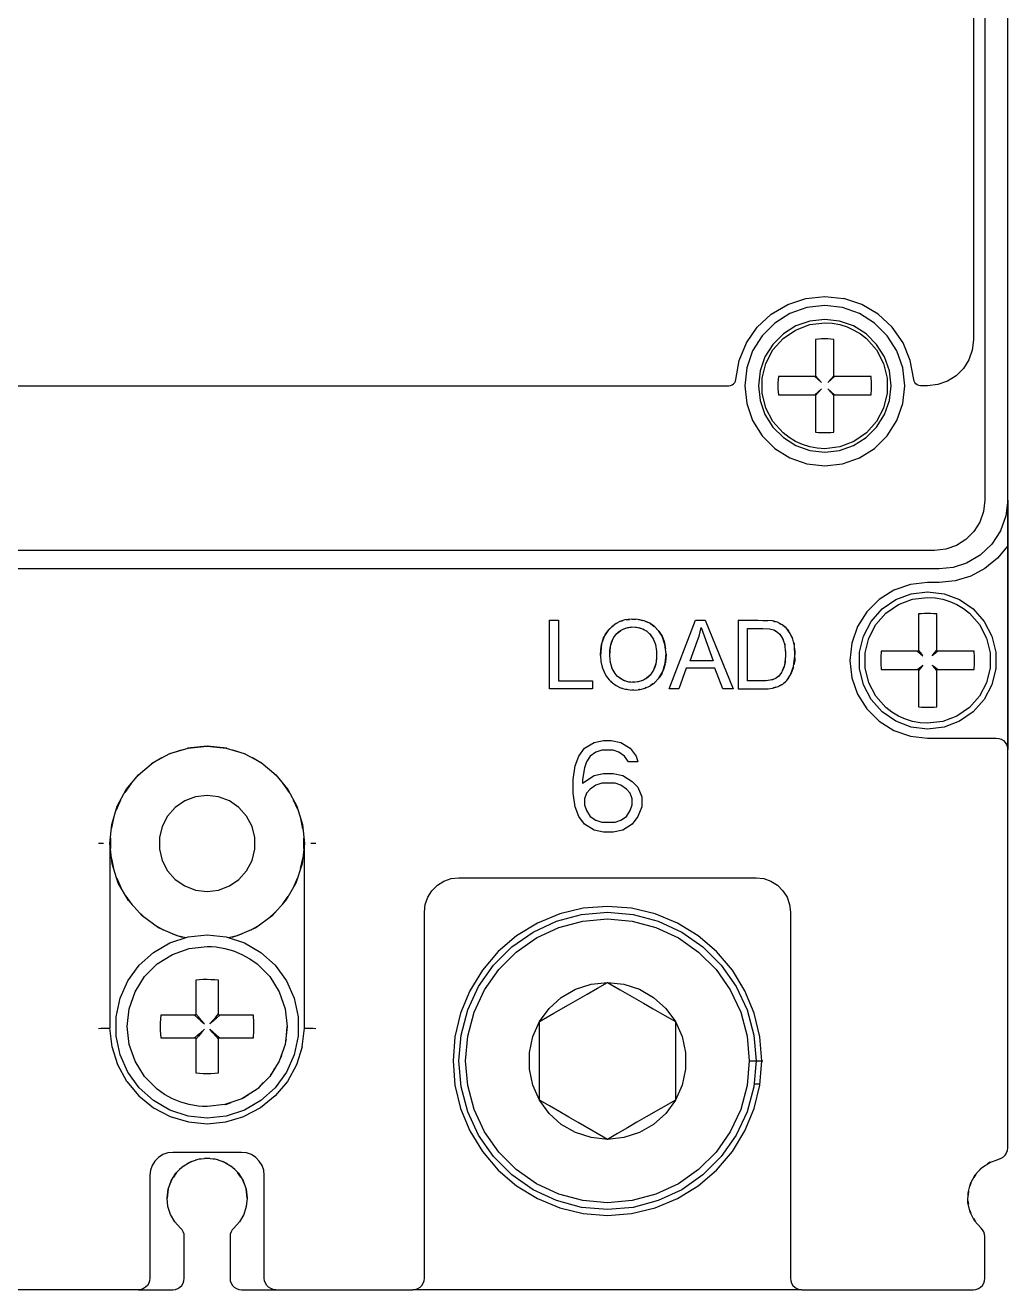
# Model space of a CAD drawing. Header units: millimetres. Extents: x 0 to 105, y 0 to 165.
# Drawn here: x 62 to 105, y 0 to 55.3 of the extents above; entities that cross this region are included whole.
import ezdxf

# ---------------------------------------------------------------- set-up
doc = ezdxf.new("R2010")
doc.units = ezdxf.units.MM

# ---------------------------------------------------------------- blocks, each defined once
blk = doc.blocks.new('CHINT_b974ec66d10159609c30dc3a7d5e4b52_FACE_0')
at = {"color": 141, "linetype": 'Continuous', "true_color": 0x40d9ff}
for p, q in [((97.829, 43.311), (97.829, 43.311)), ((98.62, 43.048), (98.62, 43.048)), ((99.337, 42.622), (99.337, 42.622)), ((99.947, 42.054), (99.947, 42.054)), ((100.423, 41.369), (100.423, 41.369)), ((100.742, 40.599), (100.742, 40.599)), ((100.905, 39.705), (100.905, 39.705)), ((100.937, 39.638), (100.937, 39.638)), ((100.985, 39.58), (100.985, 39.58)), ((101.046, 39.537), (101.046, 39.537)), ((101.115, 39.509), (101.115, 39.509)), ((87.907, 28.672), (88.089, 28.812)), ((88.129, 28.832), (88.284, 28.902)), ((88.342, 28.92), (88.532, 28.955)), ((88.554, 28.959), (88.769, 28.95)), ((88.827, 28.939), (88.987, 28.895)), ((89.043, 28.875), (89.126, 28.831)), ((89.206, 28.783), (89.265, 28.735)), ((93.618, 28.896), (94.592, 28.875)), ((94.762, 28.833), (94.832, 28.799)), ((94.883, 28.772), (94.967, 28.699)), ((87.638, 28.117), (87.717, 28.38)), ((87.769, 28.486), (87.797, 28.537)), ((89.349, 28.657), (89.396, 28.6)), ((89.477, 28.482), (89.511, 28.422)), ((89.598, 28.198), (89.602, 28.178)), ((95.028, 28.644), (95.072, 28.584)), ((95.15, 28.472), (95.181, 28.398)), ((95.234, 28.256), (95.251, 28.175)), ((87.603, 27.705), (87.636, 28.102)), ((89.648, 27.647), (89.626, 27.444)), ((89.641, 27.945), (89.648, 27.804)), ((95.282, 27.9), (95.287, 27.73)), ((87.642, 27.36), (87.626, 27.434)), ((87.722, 27.115), (87.693, 27.188)), ((89.613, 27.357), (89.536, 27.122)), ((95.216, 27.212), (95.144, 27.036)), ((95.275, 27.552), (95.235, 27.291)), ((87.366, 26.962), (87.366, 26.962)), ((87.883, 26.868), (87.836, 26.922)), ((87.94, 26.807), (87.927, 26.818)), ((88.19, 26.632), (88.048, 26.718)), ((88.352, 26.575), (88.206, 26.626)), ((88.518, 26.547), (88.399, 26.564)), ((88.698, 26.545), (88.601, 26.541)), ((88.881, 26.571), (88.81, 26.556)), ((89.052, 26.626), (89.006, 26.608)), ((89.17, 26.69), (89.112, 26.657)), ((89.364, 26.854), (89.208, 26.717)), ((89.51, 27.069), (89.477, 27.009)), ((94.458, 26.615), (94.34, 26.608)), ((94.733, 26.664), (94.668, 26.649)), ((94.882, 26.729), (94.833, 26.706)), ((94.994, 26.815), (94.895, 26.738)), ((95.117, 26.979), (95.106, 26.961)), ((68.021, 23.238), (67.572, 22.979)), ((68.87, 23.577), (68.323, 23.399)), ((71.677, 23.399), (71.13, 23.577)), ((72.428, 22.979), (71.979, 23.238)), ((67.289, 22.747), (66.921, 22.415)), ((73.079, 22.415), (72.711, 22.747)), ((66.682, 22.124), (66.397, 21.732)), ((73.603, 21.732), (73.318, 22.124)), ((66.217, 21.394), (66.022, 20.958)), ((73.978, 20.958), (73.783, 21.394)), ((65.91, 20.587), (65.811, 20.124)), ((74.189, 20.124), (74.09, 20.587)), ((65.467, 19.5), (65.25, 19.5)), ((65.75, 19.5), (65.75, 11.426)), ((65.773, 19.736), (65.773, 19.278)), ((74.227, 19.278), (74.227, 19.736)), ((74.25, 11.426), (74.25, 19.5)), ((74.75, 19.5), (74.533, 19.5)), ((65.82, 18.838), (65.912, 18.405)), ((74.088, 18.405), (74.18, 18.838)), ((66.049, 17.983), (66.229, 17.578)), ((73.771, 17.578), (73.951, 17.983)), ((66.45, 17.195), (66.711, 16.836)), ((73.289, 16.836), (73.55, 17.195)), ((67.007, 16.507), (67.336, 16.211)), ((72.664, 16.211), (72.993, 16.507)), ((67.695, 15.95), (68.078, 15.729)), ((68.483, 15.549), (68.905, 15.412)), ((71.095, 15.412), (71.517, 15.549)), ((71.922, 15.729), (72.305, 15.95)), ((65.75, 11.426), (65.75, 11.426)), ((73.457, 10.95), (73.5, 11.5)), ((74.25, 11.426), (74.25, 11.426)), ((73.457, 10.95), (73.426, 10.841)), ((73.438, 10.95), (73.457, 10.95)), ((93.7, 10), (94.288, 10)), ((66.095, 9.822), (66.095, 9.822)), ((73.905, 9.822), (73.905, 9.822)), ((73.508, 9.1), (73.508, 9.1)), ((93.913, 9), (94.171, 9)), ((72.979, 8.468), (72.979, 8.468)), ((67.662, 7.95), (67.662, 7.95)), ((71.609, 7.566), (71.609, 7.566)), ((69.316, 5.603), (69.113, 5.496)), ((69.707, 5.717), (69.486, 5.663)), ((70.113, 5.737), (69.887, 5.737)), ((70.514, 5.663), (70.293, 5.717)), ((70.887, 5.496), (70.684, 5.603)), ((104.226, 5.568), (104.111, 5.495)), ((68.665, 5.125), (68.526, 4.923)), ((68.963, 5.402), (68.787, 5.246)), ((71.213, 5.246), (71.037, 5.402)), ((71.474, 4.923), (71.335, 5.125)), ((103.604, 5.047), (103.513, 4.902)), ((103.885, 5.344), (103.771, 5.23)), ((68.44, 4.786), (68.344, 4.532)), ((71.656, 4.532), (71.56, 4.786)), ((103.4, 4.694), (103.342, 4.527)), ((68.299, 4.404), (68.25, 4)), ((71.75, 4), (71.701, 4.404)), ((103.262, 3.889), (103.278, 3.731)), ((103.284, 4.303), (103.264, 4.124)), ((68.289, 3.635), (68.289, 3.635)), ((71.711, 3.635), (71.711, 3.635)), ((103.336, 3.49), (103.383, 3.346)), ((68.402, 3.286), (68.402, 3.286)), ((68.587, 2.968), (68.587, 2.968)), ((71.413, 2.968), (71.413, 2.968)), ((71.598, 3.286), (71.598, 3.286)), ((103.506, 3.107), (103.571, 2.995)), ((68.833, 2.696), (68.833, 2.696)), ((68.904, 2.618), (68.904, 2.618)), ((68.956, 2.527), (68.956, 2.527)), ((68.989, 2.427), (68.989, 2.427)), ((71.011, 2.427), (71.011, 2.427)), ((71.044, 2.527), (71.044, 2.527)), ((71.096, 2.618), (71.096, 2.618)), ((103.989, 2.427), (103.989, 2.427)), ((96, 0), (79, 0))]:
    blk.add_line(p, q, dxfattribs=at)
for points in [[(104, 130.5), (104, 34.5), (103.945, 34.01), (103.782, 33.545), (103.52, 33.128), (103.172, 32.78), (102.755, 32.518), (102.29, 32.355), (101.8, 32.3), (3.2, 32.3), (2.71, 32.355), (2.245, 32.518), (1.828, 32.78), (1.48, 33.128), (1.218, 33.545), (1.055, 34.01)], [(105, 32.51), (105, 23.6), (105, 34.5), (105, 130.5)], [(74.115, 120.491), (74.189, 120.5), (101.5, 120.5), (101.945, 120.45), (102.368, 120.302), (102.747, 120.064), (103.064, 119.747), (103.302, 119.368), (103.45, 118.945), (103.5, 118.5), (103.5, 41.5), (103.45, 41.055), (103.302, 40.632), (103.064, 40.253), (102.747, 39.936), (102.368, 39.698), (101.945, 39.55), (101.5, 39.5), (101.189, 39.5), (101.115, 39.509)], [(12.189, 39.5), (92.811, 39.5), (92.885, 39.509), (92.954, 39.537), (93.015, 39.58), (93.063, 39.638), (93.095, 39.705), (93.11, 39.779), (93.258, 40.599), (93.577, 41.369), (94.053, 42.054), (94.663, 42.622), (95.38, 43.048), (96.171, 43.311), (97, 43.4), (97.829, 43.311)], [(101.115, 39.509), (101.046, 39.537), (100.985, 39.58), (100.937, 39.638), (100.905, 39.705), (100.89, 39.779), (100.742, 40.599), (100.423, 41.369), (99.947, 42.054), (99.337, 42.622), (98.62, 43.048), (97.829, 43.311)], [(97.779, 42.912), (97, 43), (96.221, 42.912), (95.481, 42.653), (94.818, 42.236), (94.264, 41.682), (93.847, 41.019), (93.588, 40.279), (93.5, 39.5), (93.588, 38.721), (93.847, 37.981), (94.264, 37.318), (94.818, 36.764), (95.481, 36.347), (96.221, 36.088), (97, 36), (97.779, 36.088), (98.519, 36.347), (99.182, 36.764), (99.736, 37.318), (100.153, 37.981), (100.412, 38.721), (100.5, 39.5), (100.412, 40.279), (100.153, 41.019), (99.736, 41.682), (99.182, 42.236), (98.519, 42.653), (97.779, 42.912)], [(97.645, 42.327), (97, 42.4), (96.355, 42.327), (95.742, 42.113), (95.192, 41.767), (94.733, 41.308), (94.387, 40.758), (94.173, 40.145), (94.1, 39.5), (94.173, 38.855), (94.387, 38.242), (94.733, 37.692), (95.192, 37.233), (95.742, 36.887), (96.355, 36.673), (97, 36.6), (97.645, 36.673), (98.258, 36.887), (98.808, 37.233), (99.267, 37.692), (99.613, 38.242), (99.827, 38.855), (99.9, 39.5), (99.827, 40.145), (99.613, 40.758), (99.267, 41.308), (98.808, 41.767), (98.258, 42.113), (97.645, 42.327)], [(97.658, 36.83), (97, 36.75), (96.669, 36.77), (96.342, 36.83), (96.025, 36.929), (95.722, 37.065), (95.438, 37.237), (95.176, 37.442), (94.737, 37.938), (94.429, 38.525), (94.27, 39.169), (94.27, 39.831), (94.429, 40.475), (94.737, 41.062), (95.176, 41.558), (95.722, 41.935), (96.342, 42.17), (97, 42.25), (97.331, 42.23), (97.658, 42.17), (97.975, 42.071), (98.278, 41.935), (98.562, 41.763), (98.824, 41.558), (99.263, 41.062), (99.571, 40.475), (99.73, 39.831), (99.73, 39.169), (99.571, 38.525), (99.263, 37.938), (98.824, 37.442), (98.278, 37.065), (97.658, 36.83)], [(98.546, 39.9), (97.996, 39.9), (97.4, 39.9), (97.4, 40.496), (97.4, 41.046), (97.4, 41.525), (97.267, 41.539), (97.134, 41.547), (97, 41.55), (96.866, 41.547), (96.733, 41.539), (96.6, 41.525), (96.6, 41.046), (96.6, 40.496), (96.6, 39.9), (96.004, 39.9), (95.454, 39.9), (94.975, 39.9), (94.953, 39.634), (94.953, 39.366), (94.975, 39.1), (95.454, 39.1), (96.004, 39.1), (96.6, 39.1), (96.6, 38.504), (96.6, 37.954), (96.6, 37.475), (96.733, 37.461), (96.866, 37.453), (97, 37.45), (97.134, 37.453), (97.267, 37.461), (97.4, 37.475), (97.4, 37.954), (97.4, 38.504), (97.4, 39.1), (97.996, 39.1), (98.546, 39.1), (99.025, 39.1), (99.047, 39.366), (99.047, 39.634), (99.025, 39.9), (98.546, 39.9)], [(96.571, 39.9), (96.861, 39.639), (96.6, 39.929)], [(97.429, 39.9), (97.139, 39.639), (97.4, 39.929)], [(96.571, 39.1), (96.861, 39.361), (96.6, 39.071)], [(97.4, 39.071), (97.139, 39.361), (97.429, 39.1)], [(105, 34.5), (104.92, 33.811), (104.683, 33.157), (104.302, 32.577), (103.799, 32.1), (103.2, 31.75), (102.613, 31.563), (102, 31.5), (101.8, 31.5), (3.2, 31.5), (3, 31.5), (2.311, 31.58), (1.659, 31.817), (1.077, 32.197), (0.599, 32.702), (0.249, 33.303), (0.063, 33.889), (0, 34.5)], [(105, 34.5), (105, 33.719), (105, 33.063), (105, 32.825), (105, 32.687), (105, 32.609), (105, 32.554), (105, 32.523), (105, 32.513), (105, 32.51)], [(105, 32.51), (104.552, 31.961), (104.006, 31.511), (103.382, 31.176), (102.705, 30.97), (102, 30.9), (101.5, 30.9), (100.743, 30.815), (100.025, 30.563), (99.38, 30.158), (98.842, 29.62), (98.437, 28.975), (98.185, 28.257), (98.1, 27.5), (98.185, 26.743), (98.437, 26.025), (98.842, 25.38), (99.38, 24.842), (100.025, 24.437), (100.743, 24.185), (101.5, 24.1), (104.5, 24.1), (104.611, 24.087), (104.717, 24.05), (104.812, 23.991), (104.891, 23.912), (104.95, 23.817), (104.987, 23.711), (105, 23.6)], [(100.782, 30.413), (101.5, 30.5), (102.218, 30.413), (102.894, 30.156), (103.489, 29.746), (103.969, 29.204), (104.305, 28.564), (104.478, 27.862), (104.478, 27.138), (104.305, 26.436), (103.969, 25.796), (103.489, 25.254), (102.894, 24.844), (102.218, 24.587), (101.5, 24.5), (100.782, 24.587), (100.106, 24.844), (99.511, 25.254), (99.031, 25.796), (98.695, 26.436), (98.522, 27.138), (98.522, 27.862), (98.695, 28.564), (99.031, 29.204), (99.511, 29.746), (100.106, 30.156), (100.782, 30.413)], [(102.158, 24.83), (101.5, 24.75), (101.169, 24.77), (100.842, 24.83), (100.525, 24.929), (100.222, 25.065), (99.938, 25.237), (99.676, 25.442), (99.237, 25.938), (98.929, 26.525), (98.77, 27.169), (98.77, 27.831), (98.929, 28.475), (99.237, 29.062), (99.676, 29.558), (100.222, 29.935), (100.842, 30.17), (101.5, 30.25), (101.831, 30.23), (102.158, 30.17), (102.475, 30.071), (102.778, 29.935), (103.062, 29.763), (103.324, 29.558), (103.763, 29.062), (104.071, 28.475), (104.23, 27.831), (104.23, 27.169), (104.071, 26.525), (103.763, 25.938), (103.324, 25.442), (102.778, 25.065), (102.158, 24.83)], [(89.888, 28.551), (89.75, 28.774), (89.576, 28.962), (89.357, 29.118), (89.107, 29.23), (88.832, 29.291), (88.544, 29.301), (88.266, 29.264), (88.042, 29.192), (87.876, 29.108), (87.687, 28.97), (87.554, 28.835), (87.375, 28.566), (87.248, 28.219), (87.194, 27.711), (87.214, 27.454)], [(88.316, 29.271), (88.368, 29.283), (88.467, 29.291)], [(88.585, 29.299), (88.632, 29.303), (88.744, 29.294)], [(88.861, 29.284), (88.896, 29.281), (89.02, 29.249)], [(103.055, 27.9), (102.504, 27.9), (101.9, 27.9), (101.9, 28.504), (101.9, 29.055), (101.9, 29.526), (101.767, 29.54), (101.634, 29.547), (101.5, 29.55), (101.366, 29.547), (101.233, 29.54), (101.1, 29.526), (101.1, 29.055), (101.1, 28.504), (101.1, 27.9), (100.496, 27.9), (99.945, 27.9), (99.474, 27.9), (99.453, 27.634), (99.453, 27.366), (99.474, 27.1), (99.945, 27.1), (100.496, 27.1), (101.1, 27.1), (101.1, 26.496), (101.1, 25.945), (101.1, 25.474), (101.233, 25.46), (101.366, 25.453), (101.5, 25.45), (101.634, 25.453), (101.767, 25.46), (101.9, 25.474), (101.9, 25.945), (101.9, 26.496), (101.9, 27.1), (102.504, 27.1), (103.055, 27.1), (103.526, 27.1), (103.547, 27.366), (103.547, 27.634), (103.526, 27.9), (103.055, 27.9)], [(84.968, 29.25), (85.364, 29.25), (85.364, 26.604), (86.843, 26.604), (86.843, 26.25), (84.968, 26.25), (84.968, 29.25)], [(87.407, 28.615), (87.456, 28.705), (87.542, 28.817)], [(87.563, 28.843), (87.57, 28.853), (87.63, 28.911)], [(87.696, 28.976), (87.705, 28.985), (87.777, 29.035)], [(87.893, 29.116), (87.904, 29.124), (87.942, 29.141)], [(87.907, 28.672), (87.989, 28.743), (88.074, 28.804), (88.224, 28.882), (88.387, 28.934), (88.559, 28.959), (88.734, 28.956), (88.905, 28.925), (89.067, 28.866), (89.226, 28.771), (89.372, 28.635), (89.501, 28.446), (89.599, 28.195), (89.648, 27.902), (89.648, 27.588), (89.609, 27.332), (89.556, 27.163), (89.491, 27.029), (89.364, 26.854)], [(88.086, 29.206), (88.125, 29.224), (88.193, 29.241)], [(89.125, 29.221), (89.147, 29.215), (89.285, 29.15)], [(89.366, 29.112), (89.376, 29.107), (89.545, 28.984)], [(89.577, 28.96), (89.579, 28.959), (89.693, 28.836)], [(89.751, 28.774), (89.751, 28.773), (89.888, 28.551)], [(93.004, 26.25), (92.552, 26.25), (92.202, 27.159), (90.948, 27.159), (90.618, 26.25), (90.197, 26.25), (91.349, 29.25), (91.777, 29.25), (93.004, 26.25)], [(92.128, 27.482), (91.111, 27.482), (91.44, 28.362), (91.504, 28.55), (91.558, 28.741), (91.602, 28.935), (92.128, 27.482)], [(93.221, 29.25), (94.09, 29.251), (94.493, 29.226)], [(93.221, 29.25), (93.221, 26.25), (94.304, 26.25), (94.524, 26.26), (94.722, 26.288), (94.964, 26.358), (95.165, 26.466), (95.338, 26.621), (95.502, 26.864), (95.64, 27.228), (95.7, 27.691), (95.675, 28.129), (95.605, 28.422), (95.49, 28.678), (95.311, 28.916), (95.142, 29.057), (94.928, 29.166), (94.714, 29.222), (93.221, 29.25)], [(93.618, 28.896), (94.297, 28.895), (94.585, 28.877), (94.774, 28.83), (94.892, 28.767), (95.034, 28.638), (95.158, 28.459), (95.244, 28.229), (95.292, 27.811), (95.266, 27.417), (95.206, 27.172), (95.114, 26.972), (94.994, 26.815)], [(94.994, 26.815), (94.938, 26.766), (94.874, 26.724), (94.715, 26.656), (94.419, 26.609), (93.618, 26.604), (93.618, 28.896)], [(94.763, 29.209), (94.787, 29.207), (94.838, 29.19)], [(94.979, 29.14), (95.029, 29.123), (95.084, 29.086)], [(95.19, 29.017), (95.231, 28.99), (95.263, 28.956)], [(95.355, 28.858), (95.414, 28.795), (95.449, 28.733)], [(87.194, 27.711), (87.194, 27.711), (87.206, 27.959), (87.241, 28.187), (87.247, 28.205)], [(87.27, 28.279), (87.333, 28.478), (87.362, 28.531)], [(87.271, 27.202), (87.366, 26.962), (87.458, 26.8), (87.57, 26.654), (87.716, 26.513), (87.884, 26.396), (88.072, 26.305), (88.275, 26.24), (88.489, 26.205), (88.709, 26.201), (88.929, 26.228), (89.144, 26.287), (89.346, 26.378), (89.552, 26.52), (89.751, 26.728), (89.919, 27.012), (90.031, 27.383), (90.062, 27.791), (90.014, 28.193), (89.888, 28.551)], [(87.603, 27.705), (87.612, 27.926), (87.639, 28.125), (87.699, 28.344), (87.789, 28.527), (87.907, 28.672)], [(89.888, 28.551), (89.963, 28.372), (90.011, 28.204)], [(90.015, 28.189), (90.017, 28.18), (90.037, 28.007)], [(95.529, 28.592), (95.564, 28.529), (95.58, 28.478)], [(95.634, 28.3), (95.659, 28.217), (95.664, 28.173)], [(89.364, 26.854), (89.262, 26.756), (89.151, 26.677), (89.032, 26.616), (88.838, 26.558), (88.63, 26.539), (88.441, 26.553), (88.309, 26.585), (88.186, 26.634), (88.07, 26.701), (87.929, 26.816), (87.837, 26.92), (87.707, 27.141), (87.629, 27.403), (87.603, 27.705)], [(90.062, 27.782), (90.063, 27.774), (90.035, 27.408), (90.032, 27.394)], [(95.681, 28.026), (95.7, 27.86), (95.696, 27.762)], [(101.061, 27.9), (101.177, 27.803), (101.296, 27.704), (101.239, 27.772), (101.184, 27.838), (101.1, 27.939)], [(101.939, 27.9), (101.838, 27.816), (101.772, 27.761), (101.704, 27.704), (101.803, 27.823), (101.9, 27.939)], [(87.214, 27.454), (87.214, 27.454), (87.271, 27.202), (87.271, 27.202)], [(90.022, 27.353), (89.972, 27.15), (89.932, 27.058)], [(95.631, 27.204), (95.624, 27.168), (95.52, 26.899), (95.508, 26.879)], [(95.692, 27.623), (95.687, 27.492), (95.649, 27.299)], [(101.061, 27.1), (101.162, 27.184), (101.228, 27.239), (101.296, 27.296), (101.197, 27.177), (101.1, 27.061)], [(101.9, 27.061), (101.816, 27.162), (101.761, 27.228), (101.704, 27.296), (101.823, 27.197), (101.939, 27.1)], [(87.526, 26.711), (87.502, 26.737), (87.488, 26.762)], [(87.695, 26.534), (87.676, 26.547), (87.642, 26.584)], [(89.745, 26.721), (89.738, 26.712), (89.574, 26.538), (89.561, 26.529)], [(89.898, 26.977), (89.872, 26.917), (89.77, 26.76)], [(95.291, 26.579), (95.239, 26.523), (95.199, 26.497)], [(95.467, 26.811), (95.389, 26.684), (95.358, 26.651)], [(87.883, 26.397), (87.881, 26.398), (87.869, 26.407)], [(88.164, 26.275), (88.11, 26.29), (88.094, 26.298)], [(88.412, 26.218), (88.361, 26.222), (88.325, 26.232)], [(88.661, 26.202), (88.625, 26.199), (88.572, 26.203)], [(88.909, 26.225), (88.893, 26.221), (88.837, 26.216)], [(89.192, 26.309), (89.154, 26.29), (89.149, 26.289)], [(89.483, 26.472), (89.382, 26.399), (89.363, 26.39)], [(94.844, 26.323), (94.782, 26.301), (94.758, 26.298)], [(95.107, 26.435), (95.053, 26.398), (95.012, 26.383)], [(86.417, 22.128), (86.917, 22.468), (87.333, 22.553), (87.75, 22.553), (88.167, 22.468), (88.583, 22.213), (88.833, 21.957), (89, 21.532), (89, 21.106), (88.833, 20.681), (88.583, 20.34), (88.167, 20.085), (87.75, 20), (87.333, 20), (86.917, 20.085), (86.5, 20.34), (86.25, 20.681), (86.083, 21.106), (86, 21.702), (86, 22.298), (86.083, 22.894), (86.25, 23.319), (86.5, 23.66), (86.917, 23.915), (87.333, 24), (87.667, 24), (88.083, 23.915), (88.5, 23.66), (88.75, 23.319), (88.833, 23.064), (88.417, 23.064), (88.25, 23.319), (88, 23.489), (87.75, 23.574), (87.25, 23.574), (87, 23.489), (86.75, 23.319), (86.583, 23.064), (86.5, 22.809), (86.417, 22.298), (86.417, 22.128)], [(65.75, 19.5), (65.832, 20.329), (66.074, 21.126), (66.466, 21.861), (66.995, 22.505), (67.639, 23.034), (68.374, 23.426), (69.171, 23.668), (70, 23.75)], [(70.857, 23.66), (70, 23.75), (69.143, 23.66)], [(70, 23.75), (70.829, 23.668), (71.626, 23.426), (72.361, 23.034), (73.005, 22.505), (73.534, 21.861), (73.926, 21.126), (74.168, 20.329), (74.25, 19.5)], [(73, 0), (79, 0), (79.111, 0.013), (79.217, 0.05), (79.312, 0.109), (79.391, 0.188), (79.45, 0.283), (79.487, 0.389), (79.5, 0.5), (79.5, 16.5), (79.538, 16.834), (79.649, 17.151), (79.827, 17.435), (80.065, 17.673), (80.349, 17.851), (80.666, 17.962), (81, 18), (94, 18), (94.334, 17.962), (94.651, 17.851), (94.935, 17.673), (95.173, 17.435), (95.351, 17.151), (95.462, 16.834), (95.5, 16.5), (95.5, 0.5), (95.513, 0.389), (95.55, 0.283), (95.609, 0.188), (95.688, 0.109), (95.783, 0.05), (95.889, 0.013), (96, 0), (103.5, 0), (103.611, 0.013), (103.717, 0.05), (103.812, 0.109), (103.891, 0.188), (103.95, 0.283), (103.987, 0.389), (104, 0.5), (104, 2.323), (103.989, 2.427), (103.956, 2.527), (103.904, 2.618), (103.833, 2.696), (103.554, 3.015), (103.359, 3.392), (103.261, 3.805), (103.265, 4.229), (103.371, 4.64), (103.573, 5.013), (103.859, 5.327), (104.211, 5.562), (104.611, 5.706), (104.716, 5.743), (104.811, 5.803), (104.891, 5.882), (104.95, 5.977), (104.987, 6.082), (105, 6.194), (105, 23.6)], [(87.833, 20.426), (88.083, 20.511), (88.333, 20.681), (88.5, 20.936), (88.583, 21.191), (88.583, 21.447), (88.5, 21.702), (88.333, 21.872), (88.083, 22.043), (87.833, 22.128), (87.25, 22.128), (87, 22.043), (86.75, 21.872), (86.583, 21.702), (86.5, 21.447), (86.5, 21.191), (86.583, 20.936), (86.75, 20.681), (87, 20.511), (87.25, 20.426), (87.833, 20.426)], [(70.503, 21.539), (70, 21.6), (69.497, 21.539), (69.024, 21.359), (68.607, 21.072), (68.272, 20.693), (68.036, 20.245), (67.915, 19.753), (67.915, 19.247), (68.036, 18.755), (68.272, 18.307), (68.607, 17.928), (69.024, 17.641), (69.497, 17.461), (70, 17.4), (70.503, 17.461), (70.976, 17.641), (71.393, 17.928), (71.728, 18.307), (71.964, 18.755), (72.085, 19.247), (72.085, 19.753), (71.964, 20.245), (71.728, 20.693), (71.393, 21.072), (70.976, 21.359), (70.503, 21.539)], [(69.062, 15.378), (68.687, 15.458), (67.875, 15.819), (67.156, 16.342), (66.562, 17.002), (66.117, 17.771), (65.843, 18.616), (65.75, 19.5)], [(74.25, 19.5), (74.157, 18.616), (73.883, 17.771), (73.438, 17.002), (72.844, 16.342), (72.125, 15.819), (71.313, 15.458), (70.938, 15.378)], [(88.556, 16.667), (87.5, 16.75), (86.444, 16.667), (85.414, 16.42), (84.436, 16.014), (83.532, 15.461), (82.727, 14.773), (82.039, 13.968), (81.486, 13.064), (81.08, 12.086), (80.833, 11.056), (80.75, 10), (80.833, 8.944), (81.08, 7.914), (81.486, 6.936), (82.039, 6.032), (82.727, 5.227), (83.532, 4.539), (84.436, 3.986), (85.414, 3.58), (86.444, 3.333), (87.5, 3.25), (88.556, 3.333), (89.586, 3.58), (90.564, 3.986), (91.468, 4.539), (92.273, 5.227), (92.961, 6.032), (93.514, 6.936), (93.92, 7.914), (94.167, 8.944), (94.25, 10), (94.167, 11.056), (93.92, 12.086), (93.514, 13.064), (92.961, 13.968), (92.273, 14.773), (91.468, 15.461), (90.564, 16.014), (89.586, 16.42), (88.556, 16.667)], [(88.629, 3.599), (87.5, 3.5), (86.371, 3.599), (85.277, 3.892), (84.25, 4.371), (83.322, 5.021), (82.521, 5.822), (81.871, 6.75), (81.392, 7.777), (81.099, 8.871), (81, 10), (81.099, 11.129), (81.392, 12.223), (81.871, 13.25), (82.521, 14.178), (83.322, 14.979), (84.25, 15.629), (85.277, 16.108), (86.371, 16.401), (87.5, 16.5), (88.629, 16.401), (89.723, 16.108), (90.75, 15.629), (91.678, 14.979), (92.479, 14.178), (93.129, 13.25), (93.608, 12.223), (93.901, 11.129), (94, 10), (93.901, 8.871), (93.608, 7.777), (93.129, 6.75), (92.479, 5.822), (91.678, 5.021), (90.75, 4.371), (89.723, 3.892), (88.629, 3.599)], [(93.7, 10), (93.606, 8.923), (93.326, 7.879), (92.869, 6.9), (92.249, 6.015), (91.485, 5.251), (90.6, 4.631), (89.621, 4.174), (88.577, 3.894), (87.5, 3.8), (86.423, 3.894), (85.379, 4.174), (84.4, 4.631), (83.515, 5.251), (82.751, 6.015), (82.131, 6.9), (81.674, 7.879), (81.394, 8.923), (81.3, 10), (81.394, 11.077), (81.674, 12.121), (82.131, 13.1), (82.751, 13.985), (83.515, 14.749), (84.4, 15.369), (85.379, 15.826), (86.423, 16.106), (87.5, 16.2), (88.577, 16.106), (89.621, 15.826), (90.6, 15.369), (91.485, 14.749), (92.249, 13.985), (92.869, 13.1), (93.326, 12.121), (93.606, 11.077), (93.7, 10)], [(69.168, 15.413), (70, 15.5), (70.832, 15.413), (71.627, 15.154), (72.351, 14.736), (72.973, 14.177), (73.464, 13.5), (73.804, 12.736), (73.978, 11.918), (73.978, 11.082), (73.804, 10.264), (73.464, 9.5), (72.973, 8.823), (72.351, 8.264), (71.627, 7.846), (70.832, 7.587), (70, 7.5), (69.168, 7.587), (68.373, 7.846), (67.649, 8.264), (67.027, 8.823), (66.536, 9.5), (66.196, 10.264), (66.022, 11.082), (66.022, 11.918), (66.196, 12.736), (66.536, 13.5), (67.027, 14.177), (67.649, 14.736), (68.373, 15.154), (69.168, 15.413)], [(73.5, 11.5), (73.412, 10.721), (73.153, 9.981), (72.736, 9.318), (72.182, 8.764), (71.519, 8.347), (70.779, 8.088), (70, 8), (69.804, 8.006), (69.608, 8.022), (69.221, 8.088), (68.844, 8.196), (68.481, 8.347), (68.138, 8.536), (67.818, 8.764), (67.264, 9.318), (66.847, 9.981), (66.588, 10.721), (66.5, 11.5), (66.588, 12.279), (66.847, 13.019), (67.264, 13.682), (67.818, 14.236), (68.481, 14.653), (69.221, 14.912), (70, 15), (70.196, 14.994), (70.392, 14.978), (70.779, 14.912), (71.156, 14.804), (71.519, 14.653), (71.862, 14.464), (72.182, 14.236), (72.736, 13.682), (73.153, 13.019), (73.412, 12.279), (73.5, 11.5)], [(71.553, 12), (71.04, 12), (70.5, 12), (70.5, 12.54), (70.5, 13.053), (70.5, 13.528), (70.334, 13.54), (70.167, 13.547), (70, 13.55), (69.833, 13.548), (69.666, 13.54), (69.5, 13.528), (69.5, 13.053), (69.5, 12.54), (69.5, 12), (68.96, 12), (68.447, 12), (67.972, 12), (67.953, 11.667), (67.953, 11.333), (67.972, 11), (68.447, 11), (68.96, 11), (69.5, 11), (69.5, 10.46), (69.5, 9.947), (69.5, 9.472), (69.666, 9.46), (69.833, 9.453), (70, 9.45), (70.167, 9.453), (70.334, 9.46), (70.5, 9.472), (70.5, 9.947), (70.5, 10.46), (70.5, 11), (71.04, 11), (71.553, 11), (72.028, 11), (72.047, 11.333), (72.047, 11.667), (72.028, 12), (71.553, 12)], [(84.53, 11.715), (85.16, 12.079), (85.804, 12.451), (86.21, 12.685), (86.616, 12.92), (87.062, 13.177), (87.5, 13.43)], [(84.53, 11.715), (84.951, 12.295), (85.484, 12.775), (86.105, 13.133), (86.787, 13.355), (87.5, 13.43)], [(87.5, 13.43), (88.059, 13.107), (88.663, 12.758), (89.084, 12.516), (89.503, 12.274), (90.003, 11.985), (90.47, 11.715)], [(87.5, 13.43), (88.213, 13.355), (88.895, 13.133), (89.516, 12.775), (90.049, 12.295), (90.47, 11.715)], [(69.445, 12), (69.586, 11.877), (69.732, 11.749), (69.882, 11.618), (69.746, 11.774), (69.618, 11.92), (69.5, 12.055)], [(70.555, 12), (70.42, 11.882), (70.274, 11.754), (70.118, 11.618), (70.249, 11.768), (70.377, 11.914), (70.5, 12.055)], [(84.53, 8.285), (84.238, 8.94), (84.089, 9.641), (84.089, 10.359), (84.238, 11.06), (84.53, 11.715)], [(84.53, 8.285), (84.53, 9.013), (84.53, 9.757), (84.53, 10.226), (84.53, 10.695), (84.53, 11.209), (84.53, 11.715)], [(90.47, 11.715), (90.47, 10.987), (90.47, 10.243), (90.47, 9.774), (90.47, 9.305), (90.47, 8.791), (90.47, 8.285)], [(90.47, 11.715), (90.762, 11.06), (90.911, 10.359), (90.911, 9.641), (90.762, 8.94), (90.47, 8.285)], [(65.25, 11.421), (65.348, 11.422), (65.441, 11.423), (65.544, 11.424), (65.63, 11.425), (65.695, 11.425), (65.736, 11.425), (65.75, 11.426)], [(65.844, 10.607), (65.844, 10.607), (65.75, 11.426)], [(69.445, 11), (69.58, 11.118), (69.726, 11.246), (69.882, 11.382), (69.751, 11.232), (69.623, 11.086), (69.5, 10.945)], [(70.5, 10.945), (70.382, 11.08), (70.254, 11.226), (70.118, 11.382), (70.268, 11.251), (70.414, 11.123), (70.555, 11)], [(74.156, 10.607), (74.156, 10.607), (74.25, 11.426)], [(74.25, 11.426), (74.26, 11.425), (74.288, 11.425), (74.346, 11.425), (74.425, 11.424), (74.523, 11.423), (74.633, 11.422), (74.75, 11.421)], [(66.492, 9.1), (66.095, 9.822), (65.844, 10.607)], [(74.156, 10.607), (73.905, 9.822), (73.508, 9.1), (72.979, 8.468), (72.338, 7.95)], [(73.187, 10.076), (73.233, 10.159), (73.306, 10.417)], [(72.779, 9.386), (72.831, 9.441), (72.967, 9.685)], [(66.492, 9.1), (66.492, 9.1), (67.021, 8.468), (67.021, 8.468)], [(72.225, 8.806), (72.272, 8.838), (72.467, 9.048)], [(67.021, 8.468), (67.662, 7.95), (68.391, 7.566), (69.18, 7.329), (70, 7.249), (70.82, 7.329)], [(71.553, 8.368), (71.588, 8.381), (71.823, 8.538)], [(70.798, 8.094), (70.817, 8.097), (71.05, 8.183)], [(72.338, 7.95), (72.338, 7.95), (71.609, 7.566)], [(87.5, 6.57), (86.87, 6.934), (86.225, 7.306), (85.819, 7.54), (85.413, 7.775), (84.968, 8.032), (84.53, 8.285)], [(87.5, 6.57), (86.787, 6.645), (86.105, 6.867), (85.484, 7.225), (84.951, 7.705), (84.53, 8.285)], [(90.47, 8.285), (89.84, 7.921), (89.196, 7.549), (88.79, 7.315), (88.384, 7.08), (87.938, 6.823), (87.5, 6.57)], [(90.47, 8.285), (90.049, 7.705), (89.516, 7.225), (88.895, 6.867), (88.213, 6.645), (87.5, 6.57)], [(70.82, 7.329), (70.82, 7.329), (71.609, 7.566)], [(104.987, 6.082), (104.987, 6.082), (105, 6.194)], [(73, 0), (72.889, 0.013), (72.783, 0.05), (72.688, 0.109), (72.609, 0.188), (72.55, 0.283), (72.513, 0.389), (72.5, 0.5), (72.5, 5), (72.475, 5.223), (72.401, 5.434), (72.282, 5.623), (72.123, 5.782), (71.934, 5.901), (71.723, 5.975), (71.5, 6), (68.5, 6), (68.277, 5.975), (68.066, 5.901), (67.877, 5.782), (67.718, 5.623), (67.599, 5.434), (67.525, 5.223), (67.5, 5), (67.5, 0.5), (67.487, 0.389), (67.45, 0.283), (67.391, 0.188), (67.312, 0.109), (67.217, 0.05), (67.111, 0.013), (67, 0)], [(68.25, 4), (68.294, 4.389), (68.423, 4.759), (68.632, 5.091), (68.909, 5.368), (69.241, 5.577), (69.611, 5.706), (70, 5.75), (70.389, 5.706), (70.759, 5.577), (71.091, 5.368), (71.368, 5.091), (71.577, 4.759), (71.706, 4.389), (71.75, 4)], [(104.606, 5.704), (104.611, 5.706), (104.669, 5.727)], [(104.717, 5.743), (104.717, 5.743), (104.77, 5.777)], [(104.812, 5.803), (104.812, 5.803), (104.858, 5.849)], [(104.891, 5.882), (104.891, 5.882), (104.928, 5.942)], [(104.95, 5.977), (104.95, 5.977), (104.979, 6.059)], [(67, 0), (68.5, 0), (68.611, 0.013), (68.717, 0.05), (68.812, 0.109), (68.891, 0.188), (68.95, 0.283), (68.987, 0.389), (69, 0.5), (69, 2.323), (68.989, 2.427), (68.956, 2.527), (68.904, 2.618), (68.833, 2.696), (68.587, 2.968), (68.402, 3.286), (68.289, 3.635), (68.25, 4)], [(71.75, 4), (71.711, 3.635), (71.598, 3.286), (71.413, 2.968), (71.167, 2.696), (71.096, 2.618), (71.044, 2.527), (71.011, 2.427), (71, 2.323), (71, 0.5), (71.013, 0.389), (71.05, 0.283), (71.109, 0.188), (71.188, 0.109), (71.283, 0.05), (71.389, 0.013), (71.5, 0), (73, 0)], [(67, 0), (61, 0), (44, 0), (38, 0)]]:
    blk.add_lwpolyline(points, dxfattribs=at)
blk = doc.blocks.new('CHINT_b974ec66d10159609c30dc3a7d5e4b52')
at = {"color": 141, "true_color": 0x40d9ff}
blk.add_blockref('CHINT_b974ec66d10159609c30dc3a7d5e4b52_FACE_0', (0, 0), dxfattribs=at)

msp = doc.modelspace()

# ---------------------------------------------------------------- block references
at = {"color": 141, "true_color": 0x40d9ff}
msp.add_blockref('CHINT_b974ec66d10159609c30dc3a7d5e4b52', (0, 0), dxfattribs=at)

doc.saveas('drawing.dxf')
